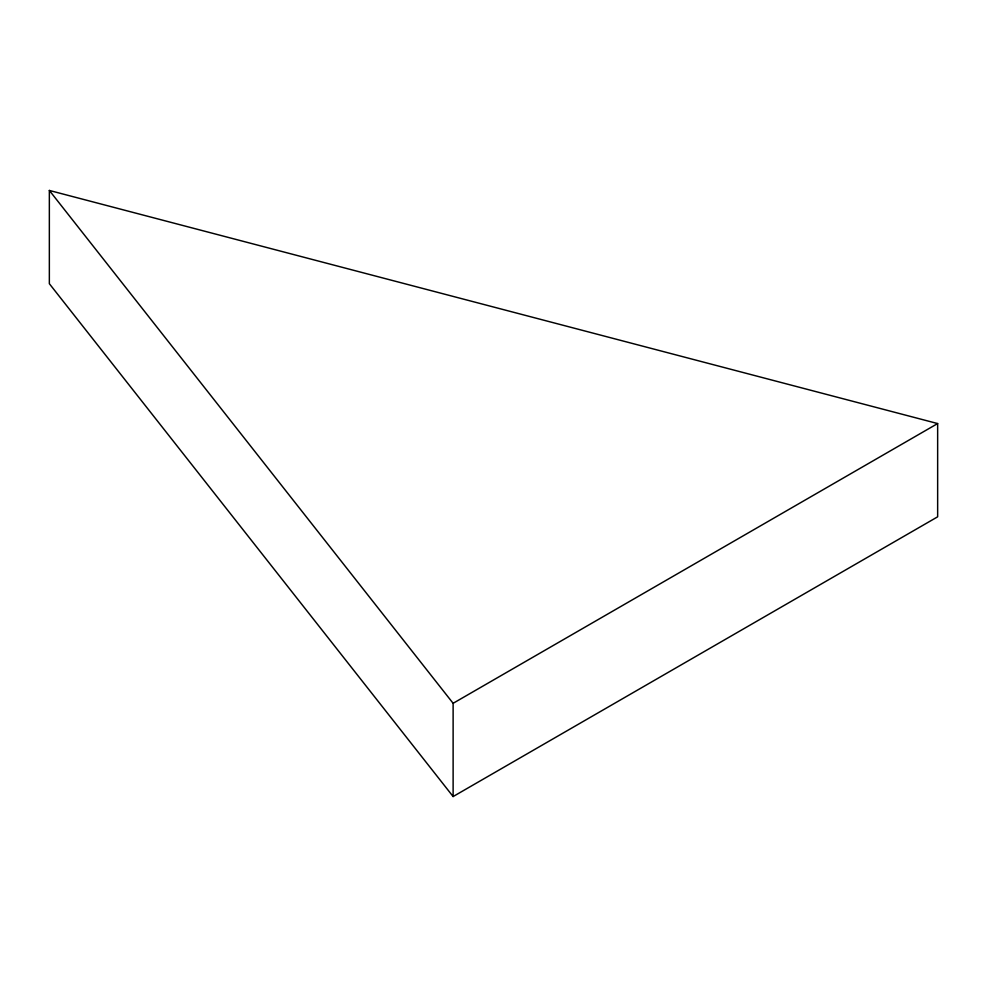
<?xml version="1.0" encoding="UTF-8"?>
<svg xmlns="http://www.w3.org/2000/svg" width="987" height="987" viewBox="0 0 987 987"><rect width="100%" height="100%" fill="white"/><g stroke="black" fill="none" stroke-linecap="round" stroke-linejoin="round"><path stroke-width="1.48" d="M453.119 796.546L453.119 703.299L937.65 423.559L937.65 516.818L453.119 796.546L49.35 283.701L49.35 190.454L937.65 423.559M49.35 190.454L453.119 703.299"/></g></svg>
